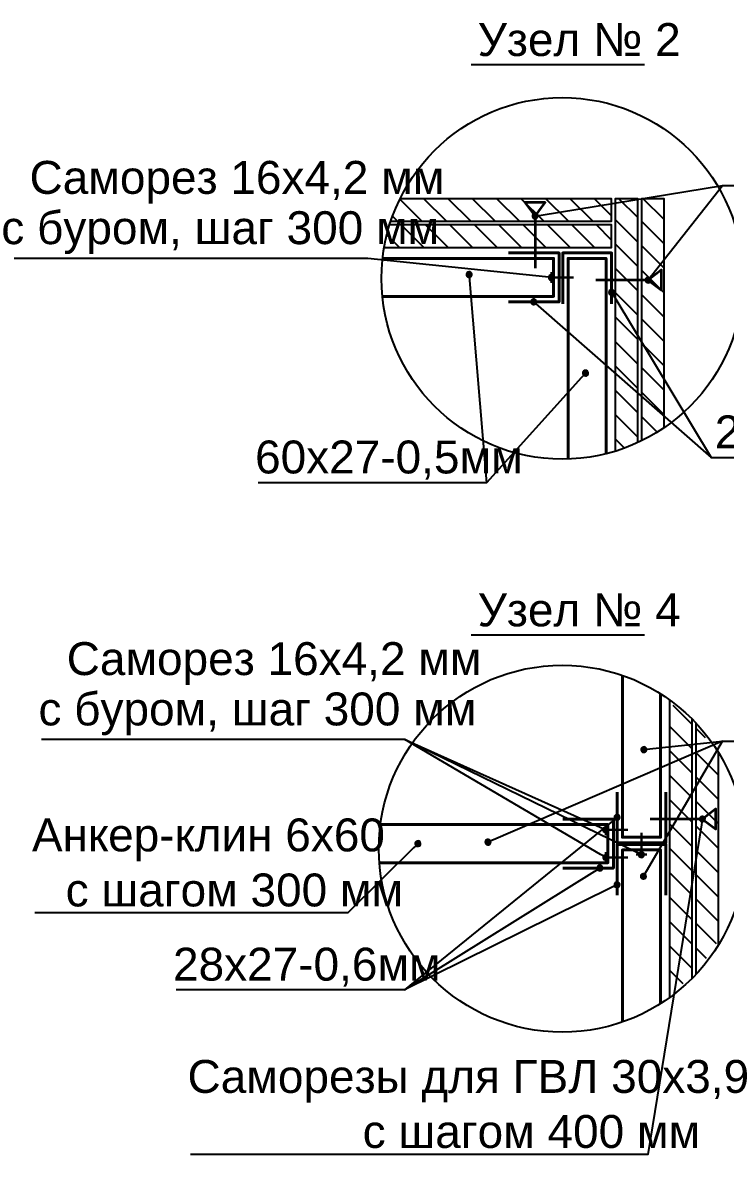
# Model space of a CAD drawing. Header units: millimetres. Extents: x 0 to 146, y 0 to 23.
# Drawn here: x 119.62 to 122.82, y 3.81 to 8.97 of the extents above; entities that cross this region are included whole.
import ezdxf

# ---------------------------------------------------------------- set-up
doc = ezdxf.new("R2010")
doc.units = ezdxf.units.MM
doc.layers.add('PDF _0', color=7, linetype='Continuous')
doc.layers.add('PDF _Текст', color=7, linetype='Continuous')
doc.styles.add('PDF GOST Common-Identity-H', font='arial.ttf')

msp = doc.modelspace()

# ---------------------------------------------------------------- linework, layer by layer
at = {"layer": 'PDF _0', "lineweight": 25}
for points in [[(121.6596, 8.7831), (122.4507, 8.7831)], [(121.9652, 8.0949), (121.9788, 8.0971), (122.8065, 8.232), (122.834, 8.232), (124.8915, 8.232)], [(122.4752, 7.812), (122.4837, 7.8228), (122.8065, 8.232)], [(121.2938, 8.0688), (122.3006, 8.0688), (122.3006, 8.172), (121.3361, 8.172)], [(121.4359, 8.0688), (121.3337, 8.171)], [(121.5472, 8.0688), (121.4439, 8.172)], [(121.6584, 8.0688), (121.5552, 8.172)], [(121.7697, 8.0688), (121.6664, 8.172)], [(121.8809, 8.0688), (121.7777, 8.172)], [(121.9922, 8.0688), (121.8889, 8.172)], [(122.1034, 8.0688), (122.0002, 8.172)], [(122.2147, 8.0688), (122.1114, 8.172)], [(122.3006, 8.0941), (122.2227, 8.172)], [(122.4203, 7.06), (122.4203, 8.172), (122.3171, 8.172), (122.3171, 7.0206)], [(122.4203, 8.0856), (122.3339, 8.172)], [(122.5401, 7.1277), (122.5401, 8.172), (122.4369, 8.172), (122.4369, 7.0678)], [(122.5401, 8.0771), (122.4452, 8.172)], [(121.2637, 7.949), (122.3006, 7.949), (122.3006, 8.0523), (121.2885, 8.0523)], [(121.3247, 8.0688), (121.3004, 8.093)], [(121.4444, 7.949), (121.3412, 8.0523)], [(121.5557, 7.949), (121.4524, 8.0523)], [(121.6669, 7.949), (121.5637, 8.0523)], [(121.7782, 7.949), (121.6749, 8.0523)], [(121.8894, 7.949), (121.7862, 8.0523)], [(122.0007, 7.949), (121.8974, 8.0523)], [(122.1119, 7.949), (122.0087, 8.0523)], [(122.2232, 7.949), (122.1199, 8.0523)], [(122.3006, 7.9829), (122.2312, 8.0523)], [(122.4203, 7.9744), (122.3171, 8.0776)], [(122.5401, 7.9659), (122.4369, 8.0691)], [(121.3332, 7.949), (121.2743, 8.0079)], [(122.4203, 7.8631), (122.3171, 7.9664)], [(122.5401, 7.8546), (122.4369, 7.9579)], [(122.0125, 7.8142), (121.9988, 7.8156), (121.1891, 7.8999), (121.1616, 7.8999), (119.5318, 7.8999)], [(122.4203, 7.7519), (122.3171, 7.8551)], [(122.5401, 7.7434), (122.4369, 7.8466)], [(122.4203, 7.6406), (122.3171, 7.7439)], [(122.5401, 7.6321), (122.4369, 7.7354)], [(122.4203, 7.5294), (122.3171, 7.6326)], [(122.5401, 7.5209), (122.4369, 7.6241)], [(122.4203, 7.4181), (122.3171, 7.5214)], [(122.5401, 7.4096), (122.4369, 7.5129)], [(122.4203, 7.3069), (122.3171, 7.4101)], [(122.5401, 7.2984), (122.4369, 7.4016)], [(122.4203, 7.1956), (122.3171, 7.2989)], [(122.5401, 7.1871), (122.4369, 7.2903)], [(122.4203, 7.0844), (122.3171, 7.1876)], [(122.5099, 7.106), (122.4369, 7.1791)], [(122.3602, 7.0332), (122.3171, 7.0764)], [(122.4382, 7.0665), (122.4369, 7.0678)], [(121.6596, 6.183), (122.4507, 6.183)], [(122.5649, 5.8869), (122.5649, 4.5301)], [(122.6681, 5.7748), (122.5808, 5.862)], [(122.6681, 4.6181), (122.6681, 5.799)], [(122.6846, 5.7819), (122.6846, 4.6351)], [(122.6681, 5.6635), (122.5649, 5.7668)], [(122.7293, 5.7135), (122.6846, 5.7583)], [(122.4245, 5.1873), (122.4121, 5.1933), (121.3584, 5.7059), (121.3309, 5.7059), (119.7012, 5.7059)], [(122.2621, 5.1753), (122.2503, 5.1822), (121.3584, 5.7059), (122.2489, 5.3059), (122.2614, 5.3002)], [(122.6681, 5.5523), (122.5649, 5.6555)], [(122.7879, 5.5438), (122.6846, 5.647)], [(122.7879, 4.7699), (122.7879, 5.6472)], [(122.6681, 5.441), (122.5649, 5.5443)], [(122.7879, 5.4325), (122.6846, 5.5358)], [(122.6681, 5.3298), (122.5649, 5.433)], [(122.7879, 5.3213), (122.6846, 5.4245)], [(122.7122, 5.3301), (122.71, 5.3165), (122.4659, 3.8148), (122.4383, 3.8148), (120.3809, 3.8148)], [(122.6681, 5.2185), (122.5649, 5.3218)], [(122.7879, 5.21), (122.6846, 5.3133)], [(121.4076, 5.2218), (121.3978, 5.2121), (121.098, 4.9159), (121.0704, 4.9159), (119.6716, 4.9159)], [(122.6681, 5.1073), (122.5649, 5.2105)], [(122.7879, 5.0988), (122.6846, 5.202)], [(122.6681, 4.996), (122.5649, 5.0993)], [(122.7879, 4.9875), (122.6846, 5.0907)], [(122.6681, 4.8848), (122.5649, 4.988)], [(122.7879, 4.8763), (122.6846, 4.9795)], [(122.6681, 4.7735), (122.5649, 4.8768)], [(122.7784, 4.7744), (122.6846, 4.8682)], [(122.6681, 4.6623), (122.5649, 4.7655)], [(122.7331, 4.7085), (122.6846, 4.757)], [(122.6263, 4.5928), (122.5649, 4.6542)]]:
    msp.add_lwpolyline(points, dxfattribs=at)
at = {"layer": 'PDF _0', "lineweight": 35}
for points in [[(121.9516, 8.0927), (121.9982, 8.1541), (121.905, 8.1541), (121.9516, 8.0927), (121.9516, 7.8554)], [(122.4666, 7.8012), (122.5281, 7.7545), (122.5281, 7.8478), (122.4666, 7.8012), (122.2293, 7.8012)], [(122.7144, 5.3437), (122.7758, 5.2971), (122.7758, 5.3903), (122.7144, 5.3437), (122.4771, 5.3437)]]:
    msp.add_lwpolyline(points, dxfattribs=at)
at = {"layer": 'PDF _0', "lineweight": 0}
for points in [[(121.9429, 8.1034), (121.9398, 8.0997), (121.9516, 8.0927)], [(121.9471, 8.1057), (121.9429, 8.1034), (121.9516, 8.0927)], [(121.9518, 8.1065), (121.9471, 8.1057), (121.9516, 8.0927)], [(121.9565, 8.1056), (121.9518, 8.1065), (121.9516, 8.0927)], [(121.9606, 8.1031), (121.9565, 8.1056), (121.9516, 8.0927)], [(121.9636, 8.0994), (121.9606, 8.1031), (121.9516, 8.0927)], [(121.9381, 8.0953), (121.938, 8.0905), (121.9516, 8.0927)], [(121.938, 8.0905), (121.9396, 8.086), (121.9516, 8.0927)], [(121.9398, 8.0997), (121.9381, 8.0953), (121.9516, 8.0927)], [(121.9396, 8.086), (121.9426, 8.0823), (121.9516, 8.0927)], [(121.9426, 8.0823), (121.9467, 8.0798), (121.9516, 8.0927)], [(121.9467, 8.0798), (121.9514, 8.0789), (121.9516, 8.0927)], [(121.9514, 8.0789), (121.9562, 8.0797), (121.9516, 8.0927)], [(121.9652, 8.0949), (121.9636, 8.0994), (121.9516, 8.0927)], [(121.9651, 8.0901), (121.9652, 8.0949), (121.9516, 8.0927)], [(121.9562, 8.0797), (121.9603, 8.082), (121.9516, 8.0927)], [(121.9603, 8.082), (121.9634, 8.0857), (121.9516, 8.0927)], [(121.9634, 8.0857), (121.9651, 8.0901), (121.9516, 8.0927)], [(122.0138, 7.8188), (122.0125, 7.8142), (122.0262, 7.8128)], [(122.0125, 7.8142), (122.0129, 7.8094), (122.0262, 7.8128)], [(122.0129, 7.8094), (122.0148, 7.8051), (122.0262, 7.8128)], [(122.0167, 7.8227), (122.0138, 7.8188), (122.0262, 7.8128)], [(122.0148, 7.8051), (122.0181, 7.8016), (122.0262, 7.8128)], [(122.0206, 7.8253), (122.0167, 7.8227), (122.0262, 7.8128)], [(122.0181, 7.8016), (122.0224, 7.7995), (122.0262, 7.8128)], [(122.0253, 7.8265), (122.0206, 7.8253), (122.0262, 7.8128)], [(122.0224, 7.7995), (122.0272, 7.799), (122.0262, 7.8128)], [(122.03, 7.826), (122.0253, 7.8265), (122.0262, 7.8128)], [(122.0343, 7.8239), (122.03, 7.826), (122.0262, 7.8128)], [(122.0376, 7.8205), (122.0343, 7.8239), (122.0262, 7.8128)], [(122.0396, 7.8161), (122.0376, 7.8205), (122.0262, 7.8128)], [(122.0399, 7.8113), (122.0396, 7.8161), (122.0262, 7.8128)], [(122.0272, 7.799), (122.0318, 7.8002), (122.0262, 7.8128)], [(122.0318, 7.8002), (122.0358, 7.8029), (122.0262, 7.8128)], [(122.0358, 7.8029), (122.0386, 7.8067), (122.0262, 7.8128)], [(122.0386, 7.8067), (122.0399, 7.8113), (122.0262, 7.8128)], [(122.4545, 7.8077), (122.453, 7.8031), (122.4666, 7.8012)], [(122.453, 7.8031), (122.4532, 7.7984), (122.4666, 7.8012)], [(122.4532, 7.7984), (122.4549, 7.7939), (122.4666, 7.8012)], [(122.4575, 7.8114), (122.4545, 7.8077), (122.4666, 7.8012)], [(122.4549, 7.7939), (122.4581, 7.7903), (122.4666, 7.8012)], [(122.4615, 7.8139), (122.4575, 7.8114), (122.4666, 7.8012)], [(122.4581, 7.7903), (122.4623, 7.7881), (122.4666, 7.8012)], [(122.4662, 7.8149), (122.4615, 7.8139), (122.4666, 7.8012)], [(122.4623, 7.7881), (122.4671, 7.7874), (122.4666, 7.8012)], [(122.471, 7.8142), (122.4662, 7.8149), (122.4666, 7.8012)], [(122.4752, 7.812), (122.471, 7.8142), (122.4666, 7.8012)], [(122.4784, 7.8084), (122.4752, 7.812), (122.4666, 7.8012)], [(122.4801, 7.804), (122.4784, 7.8084), (122.4666, 7.8012)], [(122.4803, 7.7992), (122.4801, 7.804), (122.4666, 7.8012)], [(122.4671, 7.7874), (122.4717, 7.7884), (122.4666, 7.8012)], [(122.4717, 7.7884), (122.4758, 7.7909), (122.4666, 7.8012)], [(122.4758, 7.7909), (122.4788, 7.7946), (122.4666, 7.8012)], [(122.4788, 7.7946), (122.4803, 7.7992), (122.4666, 7.8012)], [(122.7014, 5.3482), (122.7006, 5.3435), (122.7144, 5.3437)], [(122.7006, 5.3435), (122.7015, 5.3388), (122.7144, 5.3437)], [(122.7038, 5.3524), (122.7014, 5.3482), (122.7144, 5.3437)], [(122.7015, 5.3388), (122.704, 5.3347), (122.7144, 5.3437)], [(122.7074, 5.3555), (122.7038, 5.3524), (122.7144, 5.3437)], [(122.704, 5.3347), (122.7077, 5.3317), (122.7144, 5.3437)], [(122.7118, 5.3572), (122.7074, 5.3555), (122.7144, 5.3437)], [(122.7077, 5.3317), (122.7122, 5.3301), (122.7144, 5.3437)], [(122.7166, 5.3573), (122.7118, 5.3572), (122.7144, 5.3437)], [(122.7122, 5.3301), (122.717, 5.3302), (122.7144, 5.3437)], [(122.7211, 5.3557), (122.7166, 5.3573), (122.7144, 5.3437)], [(122.7248, 5.3527), (122.7211, 5.3557), (122.7144, 5.3437)], [(122.7273, 5.3486), (122.7248, 5.3527), (122.7144, 5.3437)], [(122.7282, 5.3439), (122.7273, 5.3486), (122.7144, 5.3437)], [(122.7274, 5.3392), (122.7282, 5.3439), (122.7144, 5.3437)], [(122.717, 5.3302), (122.7215, 5.3319), (122.7144, 5.3437)], [(122.7215, 5.3319), (122.7251, 5.335), (122.7144, 5.3437)], [(122.7251, 5.335), (122.7274, 5.3392), (122.7144, 5.3437)], [(122.2614, 5.3002), (122.2603, 5.2956), (122.274, 5.2946)], [(122.2603, 5.2956), (122.2607, 5.2909), (122.274, 5.2946)], [(122.2607, 5.2909), (122.2628, 5.2866), (122.274, 5.2946)], [(122.2641, 5.3042), (122.2614, 5.3002), (122.274, 5.2946)], [(122.2628, 5.2866), (122.2663, 5.2832), (122.274, 5.2946)], [(122.268, 5.307), (122.2641, 5.3042), (122.274, 5.2946)], [(122.2663, 5.2832), (122.2706, 5.2813), (122.274, 5.2946)], [(122.2726, 5.3083), (122.268, 5.307), (122.274, 5.2946)], [(122.2706, 5.2813), (122.2754, 5.2809), (122.274, 5.2946)], [(122.2774, 5.3079), (122.2726, 5.3083), (122.274, 5.2946)], [(122.2817, 5.306), (122.2774, 5.3079), (122.274, 5.2946)], [(122.2852, 5.3027), (122.2817, 5.306), (122.274, 5.2946)], [(122.2872, 5.2984), (122.2852, 5.3027), (122.274, 5.2946)], [(122.2877, 5.2936), (122.2872, 5.2984), (122.274, 5.2946)], [(122.2754, 5.2809), (122.28, 5.2822), (122.274, 5.2946)], [(122.28, 5.2822), (122.2839, 5.285), (122.274, 5.2946)], [(122.2839, 5.285), (122.2865, 5.289), (122.274, 5.2946)], [(122.2865, 5.289), (122.2877, 5.2936), (122.274, 5.2946)], [(121.4041, 5.2351), (121.4036, 5.2303), (121.4174, 5.2314)], [(121.4036, 5.2303), (121.4049, 5.2257), (121.4174, 5.2314)], [(121.4061, 5.2394), (121.4041, 5.2351), (121.4174, 5.2314)], [(121.4049, 5.2257), (121.4076, 5.2218), (121.4174, 5.2314)], [(121.4095, 5.2428), (121.4061, 5.2394), (121.4174, 5.2314)], [(121.4076, 5.2218), (121.4115, 5.219), (121.4174, 5.2314)], [(121.4139, 5.2448), (121.4095, 5.2428), (121.4174, 5.2314)], [(121.4115, 5.219), (121.4161, 5.2177), (121.4174, 5.2314)], [(121.4186, 5.2451), (121.4139, 5.2448), (121.4174, 5.2314)], [(121.4161, 5.2177), (121.4208, 5.2181), (121.4174, 5.2314)], [(121.4233, 5.2439), (121.4186, 5.2451), (121.4174, 5.2314)], [(121.4272, 5.2411), (121.4233, 5.2439), (121.4174, 5.2314)], [(121.4299, 5.2372), (121.4272, 5.2411), (121.4174, 5.2314)], [(121.4311, 5.2326), (121.4299, 5.2372), (121.4174, 5.2314)], [(121.4306, 5.2278), (121.4311, 5.2326), (121.4174, 5.2314)], [(121.4208, 5.2181), (121.4252, 5.2201), (121.4174, 5.2314)], [(121.4252, 5.2201), (121.4286, 5.2235), (121.4174, 5.2314)], [(121.4286, 5.2235), (121.4306, 5.2278), (121.4174, 5.2314)], [(122.2605, 5.1708), (122.2604, 5.166), (122.274, 5.1683)], [(122.2604, 5.166), (122.262, 5.1615), (122.274, 5.1683)], [(122.2621, 5.1753), (122.2605, 5.1708), (122.274, 5.1683)], [(122.262, 5.1615), (122.2651, 5.1578), (122.274, 5.1683)], [(122.2652, 5.1789), (122.2621, 5.1753), (122.274, 5.1683)], [(122.2651, 5.1578), (122.2692, 5.1554), (122.274, 5.1683)], [(122.2694, 5.1812), (122.2652, 5.1789), (122.274, 5.1683)], [(122.2692, 5.1554), (122.2739, 5.1545), (122.274, 5.1683)], [(122.2741, 5.182), (122.2694, 5.1812), (122.274, 5.1683)], [(122.2739, 5.1545), (122.2786, 5.1553), (122.274, 5.1683)], [(122.2788, 5.1812), (122.2741, 5.182), (122.274, 5.1683)], [(122.2829, 5.1788), (122.2788, 5.1812), (122.274, 5.1683)], [(122.286, 5.1751), (122.2829, 5.1788), (122.274, 5.1683)], [(122.2876, 5.1706), (122.286, 5.1751), (122.274, 5.1683)], [(122.2875, 5.1658), (122.2876, 5.1706), (122.274, 5.1683)], [(122.2786, 5.1553), (122.2828, 5.1577), (122.274, 5.1683)], [(122.2828, 5.1577), (122.2859, 5.1613), (122.274, 5.1683)], [(122.2859, 5.1613), (122.2875, 5.1658), (122.274, 5.1683)], [(122.4245, 5.1873), (122.4232, 5.1827), (122.4369, 5.1813)], [(122.4232, 5.1827), (122.4235, 5.1779), (122.4369, 5.1813)], [(122.4235, 5.1779), (122.4254, 5.1736), (122.4369, 5.1813)], [(122.4273, 5.1912), (122.4245, 5.1873), (122.4369, 5.1813)], [(122.4254, 5.1736), (122.4288, 5.1701), (122.4369, 5.1813)], [(122.4312, 5.1938), (122.4273, 5.1912), (122.4369, 5.1813)], [(122.4288, 5.1701), (122.4331, 5.168), (122.4369, 5.1813)], [(122.4359, 5.195), (122.4312, 5.1938), (122.4369, 5.1813)], [(122.4331, 5.168), (122.4378, 5.1675), (122.4369, 5.1813)], [(122.4406, 5.1945), (122.4359, 5.195), (122.4369, 5.1813)], [(122.4449, 5.1924), (122.4406, 5.1945), (122.4369, 5.1813)], [(122.4483, 5.189), (122.4449, 5.1924), (122.4369, 5.1813)], [(122.4502, 5.1846), (122.4483, 5.189), (122.4369, 5.1813)], [(122.4505, 5.1799), (122.4502, 5.1846), (122.4369, 5.1813)], [(122.4378, 5.1675), (122.4425, 5.1687), (122.4369, 5.1813)], [(122.4425, 5.1687), (122.4464, 5.1714), (122.4369, 5.1813)], [(122.4464, 5.1714), (122.4492, 5.1753), (122.4369, 5.1813)], [(122.4492, 5.1753), (122.4505, 5.1799), (122.4369, 5.1813)]]:
    msp.add_lwpolyline(points, close=True, dxfattribs=at)
at = {"layer": 'PDF _0', "color": 5, "lineweight": 40}
for points in [[(121.2567, 7.8995), (122.0363, 7.8995), (122.0363, 7.726), (121.2558, 7.726)], [(122.1024, 6.9849), (122.1024, 7.8995), (122.2758, 7.8995), (122.2758, 7.0091)], [(122.5236, 5.9149), (122.5236, 5.2603), (122.3501, 5.2603), (122.3501, 5.9986)], [(121.242, 5.1447), (121.5408, 5.1447), (122.2841, 5.1447), (122.2841, 5.3182), (121.2467, 5.3182)], [(122.3501, 4.4185), (122.3501, 5.2025), (122.5236, 5.2025), (122.5236, 4.5022)]]:
    msp.add_lwpolyline(points, dxfattribs=at)
at = {"layer": 'PDF _0', "color": 1, "lineweight": 40}
for points in [[(121.8298, 7.9243), (122.0611, 7.9243), (122.0611, 7.7013), (121.8298, 7.7013)], [(122.0776, 7.693), (122.0776, 7.9243), (122.3006, 7.9243), (122.3006, 7.693)], [(122.3254, 5.4668), (122.3254, 5.2356), (122.5483, 5.2356), (122.5483, 5.4668)], [(122.0776, 5.1199), (122.3088, 5.1199), (122.3088, 5.3429), (122.0776, 5.3429)], [(122.3254, 4.9961), (122.3254, 5.2273), (122.5483, 5.2273), (122.5483, 4.9961)]]:
    msp.add_lwpolyline(points, dxfattribs=at)
at = {"layer": 'PDF _0', "color": 5, "lineweight": 0}
for points in [[(121.6384, 7.8319), (121.6372, 7.8273), (121.6509, 7.826)], [(121.6372, 7.8273), (121.6376, 7.8225), (121.6509, 7.826)], [(121.6376, 7.8225), (121.6396, 7.8182), (121.6509, 7.826)], [(121.6412, 7.8358), (121.6384, 7.8319), (121.6509, 7.826)], [(121.6396, 7.8182), (121.6429, 7.8148), (121.6509, 7.826)], [(121.6451, 7.8385), (121.6412, 7.8358), (121.6509, 7.826)], [(121.6429, 7.8148), (121.6473, 7.8128), (121.6509, 7.826)], [(121.6497, 7.8398), (121.6451, 7.8385), (121.6509, 7.826)], [(121.6473, 7.8128), (121.652, 7.8123), (121.6509, 7.826)], [(121.6545, 7.8393), (121.6497, 7.8398), (121.6509, 7.826)], [(121.6588, 7.8373), (121.6545, 7.8393), (121.6509, 7.826)], [(121.6622, 7.8339), (121.6588, 7.8373), (121.6509, 7.826)], [(121.6642, 7.8296), (121.6622, 7.8339), (121.6509, 7.826)], [(121.6646, 7.8248), (121.6642, 7.8296), (121.6509, 7.826)], [(121.652, 7.8123), (121.6567, 7.8136), (121.6509, 7.826)], [(121.6567, 7.8136), (121.6606, 7.8163), (121.6509, 7.826)], [(121.6606, 7.8163), (121.6633, 7.8202), (121.6509, 7.826)], [(121.6633, 7.8202), (121.6646, 7.8248), (121.6509, 7.826)], [(122.1679, 7.3795), (122.1678, 7.3747), (122.1814, 7.3766)], [(122.1697, 7.3839), (122.1679, 7.3795), (122.1814, 7.3766)], [(122.1729, 7.3874), (122.1697, 7.3839), (122.1814, 7.3766)], [(122.1772, 7.3897), (122.1729, 7.3874), (122.1814, 7.3766)], [(122.1819, 7.3904), (122.1772, 7.3897), (122.1814, 7.3766)], [(122.1866, 7.3894), (122.1819, 7.3904), (122.1814, 7.3766)], [(122.1906, 7.3868), (122.1866, 7.3894), (122.1814, 7.3766)], [(122.1936, 7.383), (122.1906, 7.3868), (122.1814, 7.3766)], [(122.195, 7.3785), (122.1936, 7.383), (122.1814, 7.3766)], [(122.1949, 7.3737), (122.195, 7.3785), (122.1814, 7.3766)], [(122.1678, 7.3747), (122.1692, 7.3701), (122.1814, 7.3766)], [(122.1692, 7.3701), (122.1722, 7.3664), (122.1814, 7.3766)], [(122.1722, 7.3664), (122.1762, 7.3638), (122.1814, 7.3766)], [(122.1762, 7.3638), (122.1809, 7.3628), (122.1814, 7.3766)], [(122.1809, 7.3628), (122.1856, 7.3635), (122.1814, 7.3766)], [(122.1856, 7.3635), (122.1899, 7.3657), (122.1814, 7.3766)], [(122.1899, 7.3657), (122.1931, 7.3693), (122.1814, 7.3766)], [(122.1931, 7.3693), (122.1949, 7.3737), (122.1814, 7.3766)], [(122.4343, 5.6634), (122.434, 5.6587), (122.4477, 5.6601)], [(122.434, 5.6587), (122.4353, 5.6541), (122.4477, 5.6601)], [(122.4363, 5.6678), (122.4343, 5.6634), (122.4477, 5.6601)], [(122.4353, 5.6541), (122.4381, 5.6502), (122.4477, 5.6601)], [(122.4396, 5.6713), (122.4363, 5.6678), (122.4477, 5.6601)], [(122.4381, 5.6502), (122.4421, 5.6475), (122.4477, 5.6601)], [(122.4439, 5.6734), (122.4396, 5.6713), (122.4477, 5.6601)], [(122.4421, 5.6475), (122.4468, 5.6464), (122.4477, 5.6601)], [(122.4486, 5.6739), (122.4439, 5.6734), (122.4477, 5.6601)], [(122.4468, 5.6464), (122.4515, 5.6469), (122.4477, 5.6601)], [(122.4533, 5.6727), (122.4486, 5.6739), (122.4477, 5.6601)], [(122.4572, 5.6701), (122.4533, 5.6727), (122.4477, 5.6601)], [(122.46, 5.6662), (122.4572, 5.6701), (122.4477, 5.6601)], [(122.4614, 5.6616), (122.46, 5.6662), (122.4477, 5.6601)], [(122.4611, 5.6568), (122.4614, 5.6616), (122.4477, 5.6601)], [(122.4515, 5.6469), (122.4558, 5.649), (122.4477, 5.6601)], [(122.4558, 5.649), (122.4591, 5.6525), (122.4477, 5.6601)], [(122.4591, 5.6525), (122.4611, 5.6568), (122.4477, 5.6601)], [(121.724, 5.2423), (121.7234, 5.2375), (121.7372, 5.2383)], [(121.7234, 5.2375), (121.7245, 5.2329), (121.7372, 5.2383)], [(121.7261, 5.2466), (121.724, 5.2423), (121.7372, 5.2383)], [(121.7245, 5.2329), (121.7271, 5.2289), (121.7372, 5.2383)], [(121.7296, 5.2498), (121.7261, 5.2466), (121.7372, 5.2383)], [(121.7271, 5.2289), (121.731, 5.226), (121.7372, 5.2383)], [(121.734, 5.2517), (121.7296, 5.2498), (121.7372, 5.2383)], [(121.731, 5.226), (121.7355, 5.2247), (121.7372, 5.2383)], [(121.7388, 5.252), (121.734, 5.2517), (121.7372, 5.2383)], [(121.7355, 5.2247), (121.7403, 5.2249), (121.7372, 5.2383)], [(121.7433, 5.2506), (121.7388, 5.252), (121.7372, 5.2383)], [(121.7472, 5.2478), (121.7433, 5.2506), (121.7372, 5.2383)], [(121.7498, 5.2438), (121.7472, 5.2478), (121.7372, 5.2383)], [(121.7509, 5.2391), (121.7498, 5.2438), (121.7372, 5.2383)], [(121.7503, 5.2344), (121.7509, 5.2391), (121.7372, 5.2383)], [(121.7403, 5.2249), (121.7447, 5.2268), (121.7372, 5.2383)], [(121.7447, 5.2268), (121.7482, 5.2301), (121.7372, 5.2383)], [(121.7482, 5.2301), (121.7503, 5.2344), (121.7372, 5.2383)], [(122.4328, 5.0872), (122.432, 5.0825), (122.4457, 5.0824)], [(122.432, 5.0825), (122.4328, 5.0778), (122.4457, 5.0824)], [(122.4352, 5.0913), (122.4328, 5.0872), (122.4457, 5.0824)], [(122.4328, 5.0778), (122.4351, 5.0736), (122.4457, 5.0824)], [(122.4351, 5.0736), (122.4388, 5.0705), (122.4457, 5.0824)], [(122.4389, 5.0944), (122.4352, 5.0913), (122.4457, 5.0824)], [(122.4388, 5.0705), (122.4433, 5.0689), (122.4457, 5.0824)], [(122.4434, 5.096), (122.4389, 5.0944), (122.4457, 5.0824)], [(122.4433, 5.0689), (122.448, 5.0688), (122.4457, 5.0824)], [(122.4482, 5.0959), (122.4434, 5.096), (122.4457, 5.0824)], [(122.4527, 5.0943), (122.4482, 5.0959), (122.4457, 5.0824)], [(122.4563, 5.0912), (122.4527, 5.0943), (122.4457, 5.0824)], [(122.4587, 5.087), (122.4563, 5.0912), (122.4457, 5.0824)], [(122.4595, 5.0823), (122.4587, 5.087), (122.4457, 5.0824)], [(122.448, 5.0688), (122.4525, 5.0704), (122.4457, 5.0824)], [(122.4525, 5.0704), (122.4562, 5.0735), (122.4457, 5.0824)], [(122.4562, 5.0735), (122.4586, 5.0776), (122.4457, 5.0824)], [(122.4586, 5.0776), (122.4595, 5.0823), (122.4457, 5.0824)]]:
    msp.add_lwpolyline(points, close=True, dxfattribs=at)
at = {"layer": 'PDF _0', "color": 5, "lineweight": 25}
for points in [[(121.652, 7.8123), (121.6532, 7.7986), (121.7308, 6.877)], [(122.1722, 7.3664), (122.163, 7.3562), (121.7308, 6.877), (121.7033, 6.877), (120.6888, 6.877)], [(122.4614, 5.6616), (122.4751, 5.6631), (122.8064, 5.6985), (121.7624, 5.2492), (121.7498, 5.2438)], [(122.4527, 5.0943), (122.4596, 5.1062), (122.8064, 5.6985), (122.8339, 5.6985), (123.8484, 5.6985)]]:
    msp.add_lwpolyline(points, dxfattribs=at)
at = {"layer": 'PDF _0', "lineweight": 30}
for points in [[(122.0262, 7.7885), (122.0262, 7.837)], [(122.0262, 7.8128), (122.1265, 7.8128)], [(122.274, 5.2704), (122.274, 5.3188)], [(122.274, 5.2946), (122.3742, 5.2946)], [(122.4369, 5.1813), (122.4369, 5.2815)], [(122.274, 5.1925), (122.274, 5.144)], [(122.274, 5.1683), (122.3742, 5.1683)], [(122.4611, 5.1813), (122.4126, 5.1813)]]:
    msp.add_lwpolyline(points, dxfattribs=at)
at = {"layer": 'PDF _0', "color": 1, "lineweight": 0}
for points in [[(122.2876, 7.7495), (122.2868, 7.7447), (122.3006, 7.745)], [(122.2868, 7.7447), (122.2877, 7.74), (122.3006, 7.745)], [(122.2899, 7.7536), (122.2876, 7.7495), (122.3006, 7.745)], [(122.2877, 7.74), (122.2902, 7.7359), (122.3006, 7.745)], [(122.2935, 7.7568), (122.2899, 7.7536), (122.3006, 7.745)], [(122.2902, 7.7359), (122.2939, 7.7329), (122.3006, 7.745)], [(122.2979, 7.7585), (122.2935, 7.7568), (122.3006, 7.745)], [(122.2939, 7.7329), (122.2984, 7.7314), (122.3006, 7.745)], [(122.3027, 7.7586), (122.2979, 7.7585), (122.3006, 7.745)], [(122.2984, 7.7314), (122.3032, 7.7315), (122.3006, 7.745)], [(122.3072, 7.757), (122.3027, 7.7586), (122.3006, 7.745)], [(122.311, 7.754), (122.3072, 7.757), (122.3006, 7.745)], [(122.3134, 7.7499), (122.311, 7.754), (122.3006, 7.745)], [(122.3143, 7.7452), (122.3134, 7.7499), (122.3006, 7.745)], [(122.3136, 7.7405), (122.3143, 7.7452), (122.3006, 7.745)], [(122.3077, 7.7332), (122.3113, 7.7363), (122.3006, 7.745)], [(122.3113, 7.7363), (122.3136, 7.7405), (122.3006, 7.745)], [(122.3032, 7.7315), (122.3077, 7.7332), (122.3006, 7.745)], [(121.9326, 7.7063), (121.9317, 7.7016), (121.9454, 7.7013)], [(121.9317, 7.7016), (121.9324, 7.6969), (121.9454, 7.7013)], [(121.9324, 7.6969), (121.9347, 7.6927), (121.9454, 7.7013)], [(121.9351, 7.7104), (121.9326, 7.7063), (121.9454, 7.7013)], [(121.9347, 7.6927), (121.9383, 7.6895), (121.9454, 7.7013)], [(121.9388, 7.7133), (121.9351, 7.7104), (121.9454, 7.7013)], [(121.9383, 7.6895), (121.9428, 7.6878), (121.9454, 7.7013)], [(121.9434, 7.7149), (121.9388, 7.7133), (121.9454, 7.7013)], [(121.9428, 7.6878), (121.9475, 7.6877), (121.9454, 7.7013)], [(121.9481, 7.7148), (121.9434, 7.7149), (121.9454, 7.7013)], [(121.9526, 7.713), (121.9481, 7.7148), (121.9454, 7.7013)], [(121.9562, 7.7099), (121.9526, 7.713), (121.9454, 7.7013)], [(121.9585, 7.7057), (121.9562, 7.7099), (121.9454, 7.7013)], [(121.9592, 7.701), (121.9585, 7.7057), (121.9454, 7.7013)], [(121.9558, 7.6922), (121.9583, 7.6963), (121.9454, 7.7013)], [(121.9583, 7.6963), (121.9592, 7.701), (121.9454, 7.7013)], [(121.9475, 7.6877), (121.9521, 7.6892), (121.9454, 7.7013)], [(121.9521, 7.6892), (121.9558, 7.6922), (121.9454, 7.7013)], [(122.3125, 5.3561), (122.3116, 5.3514), (122.3254, 5.3512)], [(122.3116, 5.3514), (122.3123, 5.3467), (122.3254, 5.3512)], [(122.3123, 5.3467), (122.3147, 5.3425), (122.3254, 5.3512)], [(122.315, 5.3602), (122.3125, 5.3561), (122.3254, 5.3512)], [(122.3147, 5.3425), (122.3183, 5.3394), (122.3254, 5.3512)], [(122.3187, 5.3632), (122.315, 5.3602), (122.3254, 5.3512)], [(122.3183, 5.3394), (122.3227, 5.3377), (122.3254, 5.3512)], [(122.3232, 5.3648), (122.3187, 5.3632), (122.3254, 5.3512)], [(122.3227, 5.3377), (122.3275, 5.3376), (122.3254, 5.3512)], [(122.328, 5.3647), (122.3232, 5.3648), (122.3254, 5.3512)], [(122.3324, 5.363), (122.328, 5.3647), (122.3254, 5.3512)], [(122.336, 5.3599), (122.3324, 5.363), (122.3254, 5.3512)], [(122.3384, 5.3557), (122.336, 5.3599), (122.3254, 5.3512)], [(122.3391, 5.351), (122.3384, 5.3557), (122.3254, 5.3512)], [(122.3275, 5.3376), (122.332, 5.3392), (122.3254, 5.3512)], [(122.332, 5.3392), (122.3358, 5.3422), (122.3254, 5.3512)], [(122.3358, 5.3422), (122.3382, 5.3463), (122.3254, 5.3512)], [(122.3382, 5.3463), (122.3391, 5.351), (122.3254, 5.3512)], [(122.235, 5.1264), (122.2335, 5.1219), (122.2472, 5.1199)], [(122.2335, 5.1219), (122.2337, 5.1171), (122.2472, 5.1199)], [(122.2337, 5.1171), (122.2355, 5.1127), (122.2472, 5.1199)], [(122.238, 5.1302), (122.235, 5.1264), (122.2472, 5.1199)], [(122.2355, 5.1127), (122.2387, 5.1091), (122.2472, 5.1199)], [(122.242, 5.1327), (122.238, 5.1302), (122.2472, 5.1199)], [(122.2387, 5.1091), (122.2429, 5.1069), (122.2472, 5.1199)], [(122.2467, 5.1337), (122.242, 5.1327), (122.2472, 5.1199)], [(122.2429, 5.1069), (122.2476, 5.1062), (122.2472, 5.1199)], [(122.2514, 5.133), (122.2467, 5.1337), (122.2472, 5.1199)], [(122.2556, 5.1308), (122.2514, 5.133), (122.2472, 5.1199)], [(122.2588, 5.1272), (122.2556, 5.1308), (122.2472, 5.1199)], [(122.2606, 5.1228), (122.2588, 5.1272), (122.2472, 5.1199)], [(122.2608, 5.118), (122.2606, 5.1228), (122.2472, 5.1199)], [(122.2476, 5.1062), (122.2523, 5.1072), (122.2472, 5.1199)], [(122.2523, 5.1072), (122.2564, 5.1097), (122.2472, 5.1199)], [(122.2564, 5.1097), (122.2593, 5.1135), (122.2472, 5.1199)], [(122.2593, 5.1135), (122.2608, 5.118), (122.2472, 5.1199)], [(122.3215, 5.0568), (122.3172, 5.0547), (122.3254, 5.0436)], [(122.3262, 5.0573), (122.3215, 5.0568), (122.3254, 5.0436)], [(122.3309, 5.0562), (122.3262, 5.0573), (122.3254, 5.0436)], [(122.312, 5.0468), (122.3117, 5.0421), (122.3254, 5.0436)], [(122.3117, 5.0421), (122.313, 5.0375), (122.3254, 5.0436)], [(122.3139, 5.0512), (122.312, 5.0468), (122.3254, 5.0436)], [(122.313, 5.0375), (122.3158, 5.0336), (122.3254, 5.0436)], [(122.3172, 5.0547), (122.3139, 5.0512), (122.3254, 5.0436)], [(122.3158, 5.0336), (122.3198, 5.031), (122.3254, 5.0436)], [(122.3198, 5.031), (122.3245, 5.0298), (122.3254, 5.0436)], [(122.3245, 5.0298), (122.3292, 5.0304), (122.3254, 5.0436)], [(122.3349, 5.0535), (122.3309, 5.0562), (122.3254, 5.0436)], [(122.3377, 5.0497), (122.3349, 5.0535), (122.3254, 5.0436)], [(122.339, 5.0451), (122.3377, 5.0497), (122.3254, 5.0436)], [(122.3387, 5.0403), (122.339, 5.0451), (122.3254, 5.0436)], [(122.3292, 5.0304), (122.3335, 5.0325), (122.3254, 5.0436)], [(122.3335, 5.0325), (122.3368, 5.0359), (122.3254, 5.0436)], [(122.3368, 5.0359), (122.3387, 5.0403), (122.3254, 5.0436)]]:
    msp.add_lwpolyline(points, close=True, dxfattribs=at)
at = {"layer": 'PDF _0', "color": 1, "lineweight": 25}
for points in [[(121.9558, 7.6922), (121.9661, 7.6831), (122.7544, 6.9915)], [(122.3077, 7.7332), (122.3148, 7.7214), (122.7544, 6.9915), (122.7819, 6.9915), (123.7964, 6.9915)], [(122.3147, 5.3425), (122.304, 5.3338), (121.3567, 4.5648), (121.3291, 4.5648), (120.3147, 4.5648)], [(122.313, 5.0375), (122.3007, 5.0314), (121.3567, 4.5648), (122.2238, 5.1054), (122.2355, 5.1127)]]:
    msp.add_lwpolyline(points, dxfattribs=at)
at = {"layer": 'PDF _0', "lineweight": 25}
for centre, radius in [((122.0758, 7.8086), 0.8241), ((122.0758, 5.2085), 0.8363)]:
    msp.add_circle(centre, radius, dxfattribs=at)
at = {"layer": 'PDF _0', "lineweight": 25, "transparency": 33554559}
for points in [[(121.9429, 8.1034), (121.9398, 8.0997), (121.9516, 8.0927)], [(121.9471, 8.1057), (121.9429, 8.1034), (121.9516, 8.0927)], [(121.9518, 8.1065), (121.9471, 8.1057), (121.9516, 8.0927)], [(121.9565, 8.1056), (121.9518, 8.1065), (121.9516, 8.0927)], [(121.9606, 8.1031), (121.9565, 8.1056), (121.9516, 8.0927)], [(121.9636, 8.0994), (121.9606, 8.1031), (121.9516, 8.0927)], [(121.9381, 8.0953), (121.938, 8.0905), (121.9516, 8.0927)], [(121.938, 8.0905), (121.9396, 8.086), (121.9516, 8.0927)], [(121.9398, 8.0997), (121.9381, 8.0953), (121.9516, 8.0927)], [(121.9396, 8.086), (121.9426, 8.0823), (121.9516, 8.0927)], [(121.9426, 8.0823), (121.9467, 8.0798), (121.9516, 8.0927)], [(121.9467, 8.0798), (121.9514, 8.0789), (121.9516, 8.0927)], [(121.9514, 8.0789), (121.9562, 8.0797), (121.9516, 8.0927)], [(121.9652, 8.0949), (121.9636, 8.0994), (121.9516, 8.0927)], [(121.9651, 8.0901), (121.9652, 8.0949), (121.9516, 8.0927)], [(121.9562, 8.0797), (121.9603, 8.082), (121.9516, 8.0927)], [(121.9603, 8.082), (121.9634, 8.0857), (121.9516, 8.0927)], [(121.9634, 8.0857), (121.9651, 8.0901), (121.9516, 8.0927)], [(122.0138, 7.8188), (122.0125, 7.8142), (122.0262, 7.8128)], [(122.0125, 7.8142), (122.0129, 7.8094), (122.0262, 7.8128)], [(122.0129, 7.8094), (122.0148, 7.8051), (122.0262, 7.8128)], [(122.0167, 7.8227), (122.0138, 7.8188), (122.0262, 7.8128)], [(122.0148, 7.8051), (122.0181, 7.8016), (122.0262, 7.8128)], [(122.0206, 7.8253), (122.0167, 7.8227), (122.0262, 7.8128)], [(122.0181, 7.8016), (122.0224, 7.7995), (122.0262, 7.8128)], [(122.0253, 7.8265), (122.0206, 7.8253), (122.0262, 7.8128)], [(122.0224, 7.7995), (122.0272, 7.799), (122.0262, 7.8128)], [(122.03, 7.826), (122.0253, 7.8265), (122.0262, 7.8128)], [(122.0343, 7.8239), (122.03, 7.826), (122.0262, 7.8128)], [(122.0376, 7.8205), (122.0343, 7.8239), (122.0262, 7.8128)], [(122.0396, 7.8161), (122.0376, 7.8205), (122.0262, 7.8128)], [(122.0399, 7.8113), (122.0396, 7.8161), (122.0262, 7.8128)], [(122.0272, 7.799), (122.0318, 7.8002), (122.0262, 7.8128)], [(122.0318, 7.8002), (122.0358, 7.8029), (122.0262, 7.8128)], [(122.0358, 7.8029), (122.0386, 7.8067), (122.0262, 7.8128)], [(122.0386, 7.8067), (122.0399, 7.8113), (122.0262, 7.8128)], [(122.4545, 7.8077), (122.453, 7.8031), (122.4666, 7.8012)], [(122.453, 7.8031), (122.4532, 7.7984), (122.4666, 7.8012)], [(122.4532, 7.7984), (122.4549, 7.7939), (122.4666, 7.8012)], [(122.4575, 7.8114), (122.4545, 7.8077), (122.4666, 7.8012)], [(122.4549, 7.7939), (122.4581, 7.7903), (122.4666, 7.8012)], [(122.4615, 7.8139), (122.4575, 7.8114), (122.4666, 7.8012)], [(122.4581, 7.7903), (122.4623, 7.7881), (122.4666, 7.8012)], [(122.4662, 7.8149), (122.4615, 7.8139), (122.4666, 7.8012)], [(122.4623, 7.7881), (122.4671, 7.7874), (122.4666, 7.8012)], [(122.471, 7.8142), (122.4662, 7.8149), (122.4666, 7.8012)], [(122.4752, 7.812), (122.471, 7.8142), (122.4666, 7.8012)], [(122.4784, 7.8084), (122.4752, 7.812), (122.4666, 7.8012)], [(122.4801, 7.804), (122.4784, 7.8084), (122.4666, 7.8012)], [(122.4803, 7.7992), (122.4801, 7.804), (122.4666, 7.8012)], [(122.4671, 7.7874), (122.4717, 7.7884), (122.4666, 7.8012)], [(122.4717, 7.7884), (122.4758, 7.7909), (122.4666, 7.8012)], [(122.4758, 7.7909), (122.4788, 7.7946), (122.4666, 7.8012)], [(122.4788, 7.7946), (122.4803, 7.7992), (122.4666, 7.8012)], [(122.7014, 5.3482), (122.7006, 5.3435), (122.7144, 5.3437)], [(122.7006, 5.3435), (122.7015, 5.3388), (122.7144, 5.3437)], [(122.7038, 5.3524), (122.7014, 5.3482), (122.7144, 5.3437)], [(122.7015, 5.3388), (122.704, 5.3347), (122.7144, 5.3437)], [(122.7074, 5.3555), (122.7038, 5.3524), (122.7144, 5.3437)], [(122.704, 5.3347), (122.7077, 5.3317), (122.7144, 5.3437)], [(122.7118, 5.3572), (122.7074, 5.3555), (122.7144, 5.3437)], [(122.7077, 5.3317), (122.7122, 5.3301), (122.7144, 5.3437)], [(122.7166, 5.3573), (122.7118, 5.3572), (122.7144, 5.3437)], [(122.7122, 5.3301), (122.717, 5.3302), (122.7144, 5.3437)], [(122.7211, 5.3557), (122.7166, 5.3573), (122.7144, 5.3437)], [(122.7248, 5.3527), (122.7211, 5.3557), (122.7144, 5.3437)], [(122.7273, 5.3486), (122.7248, 5.3527), (122.7144, 5.3437)], [(122.7282, 5.3439), (122.7273, 5.3486), (122.7144, 5.3437)], [(122.7274, 5.3392), (122.7282, 5.3439), (122.7144, 5.3437)], [(122.717, 5.3302), (122.7215, 5.3319), (122.7144, 5.3437)], [(122.7215, 5.3319), (122.7251, 5.335), (122.7144, 5.3437)], [(122.7251, 5.335), (122.7274, 5.3392), (122.7144, 5.3437)], [(122.2614, 5.3002), (122.2603, 5.2956), (122.274, 5.2946)], [(122.2603, 5.2956), (122.2607, 5.2909), (122.274, 5.2946)], [(122.2607, 5.2909), (122.2628, 5.2866), (122.274, 5.2946)], [(122.2641, 5.3042), (122.2614, 5.3002), (122.274, 5.2946)], [(122.2628, 5.2866), (122.2663, 5.2832), (122.274, 5.2946)], [(122.268, 5.307), (122.2641, 5.3042), (122.274, 5.2946)], [(122.2663, 5.2832), (122.2706, 5.2813), (122.274, 5.2946)], [(122.2726, 5.3083), (122.268, 5.307), (122.274, 5.2946)], [(122.2706, 5.2813), (122.2754, 5.2809), (122.274, 5.2946)], [(122.2774, 5.3079), (122.2726, 5.3083), (122.274, 5.2946)], [(122.2817, 5.306), (122.2774, 5.3079), (122.274, 5.2946)], [(122.2852, 5.3027), (122.2817, 5.306), (122.274, 5.2946)], [(122.2872, 5.2984), (122.2852, 5.3027), (122.274, 5.2946)], [(122.2877, 5.2936), (122.2872, 5.2984), (122.274, 5.2946)], [(122.2754, 5.2809), (122.28, 5.2822), (122.274, 5.2946)], [(122.28, 5.2822), (122.2839, 5.285), (122.274, 5.2946)], [(122.2839, 5.285), (122.2865, 5.289), (122.274, 5.2946)], [(122.2865, 5.289), (122.2877, 5.2936), (122.274, 5.2946)], [(121.4041, 5.2351), (121.4036, 5.2303), (121.4174, 5.2314)], [(121.4036, 5.2303), (121.4049, 5.2257), (121.4174, 5.2314)], [(121.4061, 5.2394), (121.4041, 5.2351), (121.4174, 5.2314)], [(121.4049, 5.2257), (121.4076, 5.2218), (121.4174, 5.2314)], [(121.4095, 5.2428), (121.4061, 5.2394), (121.4174, 5.2314)], [(121.4076, 5.2218), (121.4115, 5.219), (121.4174, 5.2314)], [(121.4139, 5.2448), (121.4095, 5.2428), (121.4174, 5.2314)], [(121.4115, 5.219), (121.4161, 5.2177), (121.4174, 5.2314)], [(121.4186, 5.2451), (121.4139, 5.2448), (121.4174, 5.2314)], [(121.4161, 5.2177), (121.4208, 5.2181), (121.4174, 5.2314)], [(121.4233, 5.2439), (121.4186, 5.2451), (121.4174, 5.2314)], [(121.4272, 5.2411), (121.4233, 5.2439), (121.4174, 5.2314)], [(121.4299, 5.2372), (121.4272, 5.2411), (121.4174, 5.2314)], [(121.4311, 5.2326), (121.4299, 5.2372), (121.4174, 5.2314)], [(121.4306, 5.2278), (121.4311, 5.2326), (121.4174, 5.2314)], [(121.4208, 5.2181), (121.4252, 5.2201), (121.4174, 5.2314)], [(121.4252, 5.2201), (121.4286, 5.2235), (121.4174, 5.2314)], [(121.4286, 5.2235), (121.4306, 5.2278), (121.4174, 5.2314)], [(122.2605, 5.1708), (122.2604, 5.166), (122.274, 5.1683)], [(122.2604, 5.166), (122.262, 5.1615), (122.274, 5.1683)], [(122.2621, 5.1753), (122.2605, 5.1708), (122.274, 5.1683)], [(122.262, 5.1615), (122.2651, 5.1578), (122.274, 5.1683)], [(122.2652, 5.1789), (122.2621, 5.1753), (122.274, 5.1683)], [(122.2651, 5.1578), (122.2692, 5.1554), (122.274, 5.1683)], [(122.2694, 5.1812), (122.2652, 5.1789), (122.274, 5.1683)], [(122.2692, 5.1554), (122.2739, 5.1545), (122.274, 5.1683)], [(122.2741, 5.182), (122.2694, 5.1812), (122.274, 5.1683)], [(122.2739, 5.1545), (122.2786, 5.1553), (122.274, 5.1683)], [(122.2788, 5.1812), (122.2741, 5.182), (122.274, 5.1683)], [(122.2829, 5.1788), (122.2788, 5.1812), (122.274, 5.1683)], [(122.286, 5.1751), (122.2829, 5.1788), (122.274, 5.1683)], [(122.2876, 5.1706), (122.286, 5.1751), (122.274, 5.1683)], [(122.2875, 5.1658), (122.2876, 5.1706), (122.274, 5.1683)], [(122.2786, 5.1553), (122.2828, 5.1577), (122.274, 5.1683)], [(122.2828, 5.1577), (122.2859, 5.1613), (122.274, 5.1683)], [(122.2859, 5.1613), (122.2875, 5.1658), (122.274, 5.1683)], [(122.4245, 5.1873), (122.4232, 5.1827), (122.4369, 5.1813)], [(122.4232, 5.1827), (122.4235, 5.1779), (122.4369, 5.1813)], [(122.4235, 5.1779), (122.4254, 5.1736), (122.4369, 5.1813)], [(122.4273, 5.1912), (122.4245, 5.1873), (122.4369, 5.1813)], [(122.4254, 5.1736), (122.4288, 5.1701), (122.4369, 5.1813)], [(122.4312, 5.1938), (122.4273, 5.1912), (122.4369, 5.1813)], [(122.4288, 5.1701), (122.4331, 5.168), (122.4369, 5.1813)], [(122.4359, 5.195), (122.4312, 5.1938), (122.4369, 5.1813)], [(122.4331, 5.168), (122.4378, 5.1675), (122.4369, 5.1813)], [(122.4406, 5.1945), (122.4359, 5.195), (122.4369, 5.1813)], [(122.4449, 5.1924), (122.4406, 5.1945), (122.4369, 5.1813)], [(122.4483, 5.189), (122.4449, 5.1924), (122.4369, 5.1813)], [(122.4502, 5.1846), (122.4483, 5.189), (122.4369, 5.1813)], [(122.4505, 5.1799), (122.4502, 5.1846), (122.4369, 5.1813)], [(122.4378, 5.1675), (122.4425, 5.1687), (122.4369, 5.1813)], [(122.4425, 5.1687), (122.4464, 5.1714), (122.4369, 5.1813)], [(122.4464, 5.1714), (122.4492, 5.1753), (122.4369, 5.1813)], [(122.4492, 5.1753), (122.4505, 5.1799), (122.4369, 5.1813)]]:
    msp.add_solid(points, dxfattribs=at)
at = {"layer": 'PDF _0', "color": 5, "lineweight": 25, "transparency": 33554559}
for points in [[(121.6384, 7.8319), (121.6372, 7.8273), (121.6509, 7.826)], [(121.6372, 7.8273), (121.6376, 7.8225), (121.6509, 7.826)], [(121.6376, 7.8225), (121.6396, 7.8182), (121.6509, 7.826)], [(121.6412, 7.8358), (121.6384, 7.8319), (121.6509, 7.826)], [(121.6396, 7.8182), (121.6429, 7.8148), (121.6509, 7.826)], [(121.6451, 7.8385), (121.6412, 7.8358), (121.6509, 7.826)], [(121.6429, 7.8148), (121.6473, 7.8128), (121.6509, 7.826)], [(121.6497, 7.8398), (121.6451, 7.8385), (121.6509, 7.826)], [(121.6473, 7.8128), (121.652, 7.8123), (121.6509, 7.826)], [(121.6545, 7.8393), (121.6497, 7.8398), (121.6509, 7.826)], [(121.6588, 7.8373), (121.6545, 7.8393), (121.6509, 7.826)], [(121.6622, 7.8339), (121.6588, 7.8373), (121.6509, 7.826)], [(121.6642, 7.8296), (121.6622, 7.8339), (121.6509, 7.826)], [(121.6646, 7.8248), (121.6642, 7.8296), (121.6509, 7.826)], [(121.652, 7.8123), (121.6567, 7.8136), (121.6509, 7.826)], [(121.6567, 7.8136), (121.6606, 7.8163), (121.6509, 7.826)], [(121.6606, 7.8163), (121.6633, 7.8202), (121.6509, 7.826)], [(121.6633, 7.8202), (121.6646, 7.8248), (121.6509, 7.826)], [(122.1679, 7.3795), (122.1678, 7.3747), (122.1814, 7.3766)], [(122.1697, 7.3839), (122.1679, 7.3795), (122.1814, 7.3766)], [(122.1729, 7.3874), (122.1697, 7.3839), (122.1814, 7.3766)], [(122.1772, 7.3897), (122.1729, 7.3874), (122.1814, 7.3766)], [(122.1819, 7.3904), (122.1772, 7.3897), (122.1814, 7.3766)], [(122.1866, 7.3894), (122.1819, 7.3904), (122.1814, 7.3766)], [(122.1906, 7.3868), (122.1866, 7.3894), (122.1814, 7.3766)], [(122.1936, 7.383), (122.1906, 7.3868), (122.1814, 7.3766)], [(122.195, 7.3785), (122.1936, 7.383), (122.1814, 7.3766)], [(122.1949, 7.3737), (122.195, 7.3785), (122.1814, 7.3766)], [(122.1678, 7.3747), (122.1692, 7.3701), (122.1814, 7.3766)], [(122.1692, 7.3701), (122.1722, 7.3664), (122.1814, 7.3766)], [(122.1722, 7.3664), (122.1762, 7.3638), (122.1814, 7.3766)], [(122.1762, 7.3638), (122.1809, 7.3628), (122.1814, 7.3766)], [(122.1809, 7.3628), (122.1856, 7.3635), (122.1814, 7.3766)], [(122.1856, 7.3635), (122.1899, 7.3657), (122.1814, 7.3766)], [(122.1899, 7.3657), (122.1931, 7.3693), (122.1814, 7.3766)], [(122.1931, 7.3693), (122.1949, 7.3737), (122.1814, 7.3766)], [(122.4343, 5.6634), (122.434, 5.6587), (122.4477, 5.6601)], [(122.434, 5.6587), (122.4353, 5.6541), (122.4477, 5.6601)], [(122.4363, 5.6678), (122.4343, 5.6634), (122.4477, 5.6601)], [(122.4353, 5.6541), (122.4381, 5.6502), (122.4477, 5.6601)], [(122.4396, 5.6713), (122.4363, 5.6678), (122.4477, 5.6601)], [(122.4381, 5.6502), (122.4421, 5.6475), (122.4477, 5.6601)], [(122.4439, 5.6734), (122.4396, 5.6713), (122.4477, 5.6601)], [(122.4421, 5.6475), (122.4468, 5.6464), (122.4477, 5.6601)], [(122.4486, 5.6739), (122.4439, 5.6734), (122.4477, 5.6601)], [(122.4468, 5.6464), (122.4515, 5.6469), (122.4477, 5.6601)], [(122.4533, 5.6727), (122.4486, 5.6739), (122.4477, 5.6601)], [(122.4572, 5.6701), (122.4533, 5.6727), (122.4477, 5.6601)], [(122.46, 5.6662), (122.4572, 5.6701), (122.4477, 5.6601)], [(122.4614, 5.6616), (122.46, 5.6662), (122.4477, 5.6601)], [(122.4611, 5.6568), (122.4614, 5.6616), (122.4477, 5.6601)], [(122.4515, 5.6469), (122.4558, 5.649), (122.4477, 5.6601)], [(122.4558, 5.649), (122.4591, 5.6525), (122.4477, 5.6601)], [(122.4591, 5.6525), (122.4611, 5.6568), (122.4477, 5.6601)], [(121.724, 5.2423), (121.7234, 5.2375), (121.7372, 5.2383)], [(121.7234, 5.2375), (121.7245, 5.2329), (121.7372, 5.2383)], [(121.7261, 5.2466), (121.724, 5.2423), (121.7372, 5.2383)], [(121.7245, 5.2329), (121.7271, 5.2289), (121.7372, 5.2383)], [(121.7296, 5.2498), (121.7261, 5.2466), (121.7372, 5.2383)], [(121.7271, 5.2289), (121.731, 5.226), (121.7372, 5.2383)], [(121.734, 5.2517), (121.7296, 5.2498), (121.7372, 5.2383)], [(121.731, 5.226), (121.7355, 5.2247), (121.7372, 5.2383)], [(121.7388, 5.252), (121.734, 5.2517), (121.7372, 5.2383)], [(121.7355, 5.2247), (121.7403, 5.2249), (121.7372, 5.2383)], [(121.7433, 5.2506), (121.7388, 5.252), (121.7372, 5.2383)], [(121.7472, 5.2478), (121.7433, 5.2506), (121.7372, 5.2383)], [(121.7498, 5.2438), (121.7472, 5.2478), (121.7372, 5.2383)], [(121.7509, 5.2391), (121.7498, 5.2438), (121.7372, 5.2383)], [(121.7503, 5.2344), (121.7509, 5.2391), (121.7372, 5.2383)], [(121.7403, 5.2249), (121.7447, 5.2268), (121.7372, 5.2383)], [(121.7447, 5.2268), (121.7482, 5.2301), (121.7372, 5.2383)], [(121.7482, 5.2301), (121.7503, 5.2344), (121.7372, 5.2383)], [(122.4328, 5.0872), (122.432, 5.0825), (122.4457, 5.0824)], [(122.432, 5.0825), (122.4328, 5.0778), (122.4457, 5.0824)], [(122.4352, 5.0913), (122.4328, 5.0872), (122.4457, 5.0824)], [(122.4328, 5.0778), (122.4351, 5.0736), (122.4457, 5.0824)], [(122.4351, 5.0736), (122.4388, 5.0705), (122.4457, 5.0824)], [(122.4389, 5.0944), (122.4352, 5.0913), (122.4457, 5.0824)], [(122.4388, 5.0705), (122.4433, 5.0689), (122.4457, 5.0824)], [(122.4434, 5.096), (122.4389, 5.0944), (122.4457, 5.0824)], [(122.4433, 5.0689), (122.448, 5.0688), (122.4457, 5.0824)], [(122.4482, 5.0959), (122.4434, 5.096), (122.4457, 5.0824)], [(122.4527, 5.0943), (122.4482, 5.0959), (122.4457, 5.0824)], [(122.4563, 5.0912), (122.4527, 5.0943), (122.4457, 5.0824)], [(122.4587, 5.087), (122.4563, 5.0912), (122.4457, 5.0824)], [(122.4595, 5.0823), (122.4587, 5.087), (122.4457, 5.0824)], [(122.448, 5.0688), (122.4525, 5.0704), (122.4457, 5.0824)], [(122.4525, 5.0704), (122.4562, 5.0735), (122.4457, 5.0824)], [(122.4562, 5.0735), (122.4586, 5.0776), (122.4457, 5.0824)], [(122.4586, 5.0776), (122.4595, 5.0823), (122.4457, 5.0824)]]:
    msp.add_solid(points, dxfattribs=at)
at = {"layer": 'PDF _0', "color": 1, "lineweight": 25, "transparency": 33554559}
for points in [[(122.2876, 7.7495), (122.2868, 7.7447), (122.3006, 7.745)], [(122.2868, 7.7447), (122.2877, 7.74), (122.3006, 7.745)], [(122.2899, 7.7536), (122.2876, 7.7495), (122.3006, 7.745)], [(122.2877, 7.74), (122.2902, 7.7359), (122.3006, 7.745)], [(122.2935, 7.7568), (122.2899, 7.7536), (122.3006, 7.745)], [(122.2902, 7.7359), (122.2939, 7.7329), (122.3006, 7.745)], [(122.2979, 7.7585), (122.2935, 7.7568), (122.3006, 7.745)], [(122.2939, 7.7329), (122.2984, 7.7314), (122.3006, 7.745)], [(122.3027, 7.7586), (122.2979, 7.7585), (122.3006, 7.745)], [(122.2984, 7.7314), (122.3032, 7.7315), (122.3006, 7.745)], [(122.3072, 7.757), (122.3027, 7.7586), (122.3006, 7.745)], [(122.311, 7.754), (122.3072, 7.757), (122.3006, 7.745)], [(122.3134, 7.7499), (122.311, 7.754), (122.3006, 7.745)], [(122.3143, 7.7452), (122.3134, 7.7499), (122.3006, 7.745)], [(122.3136, 7.7405), (122.3143, 7.7452), (122.3006, 7.745)], [(122.3077, 7.7332), (122.3113, 7.7363), (122.3006, 7.745)], [(122.3113, 7.7363), (122.3136, 7.7405), (122.3006, 7.745)], [(122.3032, 7.7315), (122.3077, 7.7332), (122.3006, 7.745)], [(121.9326, 7.7063), (121.9317, 7.7016), (121.9454, 7.7013)], [(121.9317, 7.7016), (121.9324, 7.6969), (121.9454, 7.7013)], [(121.9324, 7.6969), (121.9347, 7.6927), (121.9454, 7.7013)], [(121.9351, 7.7104), (121.9326, 7.7063), (121.9454, 7.7013)], [(121.9347, 7.6927), (121.9383, 7.6895), (121.9454, 7.7013)], [(121.9388, 7.7133), (121.9351, 7.7104), (121.9454, 7.7013)], [(121.9383, 7.6895), (121.9428, 7.6878), (121.9454, 7.7013)], [(121.9434, 7.7149), (121.9388, 7.7133), (121.9454, 7.7013)], [(121.9428, 7.6878), (121.9475, 7.6877), (121.9454, 7.7013)], [(121.9481, 7.7148), (121.9434, 7.7149), (121.9454, 7.7013)], [(121.9526, 7.713), (121.9481, 7.7148), (121.9454, 7.7013)], [(121.9562, 7.7099), (121.9526, 7.713), (121.9454, 7.7013)], [(121.9585, 7.7057), (121.9562, 7.7099), (121.9454, 7.7013)], [(121.9592, 7.701), (121.9585, 7.7057), (121.9454, 7.7013)], [(121.9558, 7.6922), (121.9583, 7.6963), (121.9454, 7.7013)], [(121.9583, 7.6963), (121.9592, 7.701), (121.9454, 7.7013)], [(121.9475, 7.6877), (121.9521, 7.6892), (121.9454, 7.7013)], [(121.9521, 7.6892), (121.9558, 7.6922), (121.9454, 7.7013)], [(122.3125, 5.3561), (122.3116, 5.3514), (122.3254, 5.3512)], [(122.3116, 5.3514), (122.3123, 5.3467), (122.3254, 5.3512)], [(122.3123, 5.3467), (122.3147, 5.3425), (122.3254, 5.3512)], [(122.315, 5.3602), (122.3125, 5.3561), (122.3254, 5.3512)], [(122.3147, 5.3425), (122.3183, 5.3394), (122.3254, 5.3512)], [(122.3187, 5.3632), (122.315, 5.3602), (122.3254, 5.3512)], [(122.3183, 5.3394), (122.3227, 5.3377), (122.3254, 5.3512)], [(122.3232, 5.3648), (122.3187, 5.3632), (122.3254, 5.3512)], [(122.3227, 5.3377), (122.3275, 5.3376), (122.3254, 5.3512)], [(122.328, 5.3647), (122.3232, 5.3648), (122.3254, 5.3512)], [(122.3324, 5.363), (122.328, 5.3647), (122.3254, 5.3512)], [(122.336, 5.3599), (122.3324, 5.363), (122.3254, 5.3512)], [(122.3384, 5.3557), (122.336, 5.3599), (122.3254, 5.3512)], [(122.3391, 5.351), (122.3384, 5.3557), (122.3254, 5.3512)], [(122.3275, 5.3376), (122.332, 5.3392), (122.3254, 5.3512)], [(122.332, 5.3392), (122.3358, 5.3422), (122.3254, 5.3512)], [(122.3358, 5.3422), (122.3382, 5.3463), (122.3254, 5.3512)], [(122.3382, 5.3463), (122.3391, 5.351), (122.3254, 5.3512)], [(122.235, 5.1264), (122.2335, 5.1219), (122.2472, 5.1199)], [(122.2335, 5.1219), (122.2337, 5.1171), (122.2472, 5.1199)], [(122.2337, 5.1171), (122.2355, 5.1127), (122.2472, 5.1199)], [(122.238, 5.1302), (122.235, 5.1264), (122.2472, 5.1199)], [(122.2355, 5.1127), (122.2387, 5.1091), (122.2472, 5.1199)], [(122.242, 5.1327), (122.238, 5.1302), (122.2472, 5.1199)], [(122.2387, 5.1091), (122.2429, 5.1069), (122.2472, 5.1199)], [(122.2467, 5.1337), (122.242, 5.1327), (122.2472, 5.1199)], [(122.2429, 5.1069), (122.2476, 5.1062), (122.2472, 5.1199)], [(122.2514, 5.133), (122.2467, 5.1337), (122.2472, 5.1199)], [(122.2556, 5.1308), (122.2514, 5.133), (122.2472, 5.1199)], [(122.2588, 5.1272), (122.2556, 5.1308), (122.2472, 5.1199)], [(122.2606, 5.1228), (122.2588, 5.1272), (122.2472, 5.1199)], [(122.2608, 5.118), (122.2606, 5.1228), (122.2472, 5.1199)], [(122.2476, 5.1062), (122.2523, 5.1072), (122.2472, 5.1199)], [(122.2523, 5.1072), (122.2564, 5.1097), (122.2472, 5.1199)], [(122.2564, 5.1097), (122.2593, 5.1135), (122.2472, 5.1199)], [(122.2593, 5.1135), (122.2608, 5.118), (122.2472, 5.1199)], [(122.3215, 5.0568), (122.3172, 5.0547), (122.3254, 5.0436)], [(122.3262, 5.0573), (122.3215, 5.0568), (122.3254, 5.0436)], [(122.3309, 5.0562), (122.3262, 5.0573), (122.3254, 5.0436)], [(122.312, 5.0468), (122.3117, 5.0421), (122.3254, 5.0436)], [(122.3117, 5.0421), (122.313, 5.0375), (122.3254, 5.0436)], [(122.3139, 5.0512), (122.312, 5.0468), (122.3254, 5.0436)], [(122.313, 5.0375), (122.3158, 5.0336), (122.3254, 5.0436)], [(122.3172, 5.0547), (122.3139, 5.0512), (122.3254, 5.0436)], [(122.3158, 5.0336), (122.3198, 5.031), (122.3254, 5.0436)], [(122.3198, 5.031), (122.3245, 5.0298), (122.3254, 5.0436)], [(122.3245, 5.0298), (122.3292, 5.0304), (122.3254, 5.0436)], [(122.3349, 5.0535), (122.3309, 5.0562), (122.3254, 5.0436)], [(122.3377, 5.0497), (122.3349, 5.0535), (122.3254, 5.0436)], [(122.339, 5.0451), (122.3377, 5.0497), (122.3254, 5.0436)], [(122.3387, 5.0403), (122.339, 5.0451), (122.3254, 5.0436)], [(122.3292, 5.0304), (122.3335, 5.0325), (122.3254, 5.0436)], [(122.3335, 5.0325), (122.3368, 5.0359), (122.3254, 5.0436)], [(122.3368, 5.0359), (122.3387, 5.0403), (122.3254, 5.0436)]]:
    msp.add_solid(points, dxfattribs=at)

# ---------------------------------------------------------------- texts
at = {"layer": 'PDF _Текст', "char_height": 0.15, "attachment_point": 4, "style": 'PDF GOST Common-Identity-H'}
for s, insert in [('Узел № 2', (121.69, 8.8963)), ('Саморез 16x4,2 мм', (119.6469, 8.2464)), ('с буром, шаг 300 мм', (119.5182, 8.017)), ('Узел № 4', (121.69, 6.2961)), ('Саморез 16x4,2 мм', (119.8162, 6.0524)), ('с буром, шаг 300 мм', (119.6875, 5.8229)), ('Анкер‐клин 6х60', (119.658, 5.2486)), ('с шагом 300 мм', (119.8115, 5.0192)), ('Саморезы для ГВЛ 30x3,9', (120.3672, 4.1475)), ('с шагом 400 мм', (121.1656, 3.9181))]:
    msp.add_mtext(s, dxfattribs=dict(at, insert=insert))
at = {"layer": 'PDF _Текст', "color": 1, "char_height": 0.15, "attachment_point": 4, "style": 'PDF GOST Common-Identity-H'}
for insert in [(122.7711, 7.0948), (120.301, 4.668)]:
    msp.add_mtext('28х27‐0,6мм', dxfattribs=dict(at, insert=insert))
at = {"layer": 'PDF _Текст', "color": 5, "insert": (120.6752, 6.9803), "char_height": 0.15, "attachment_point": 4, "style": 'PDF GOST Common-Identity-H'}
msp.add_mtext('60х27‐0,5мм', dxfattribs=at)

doc.saveas('drawing.dxf')
